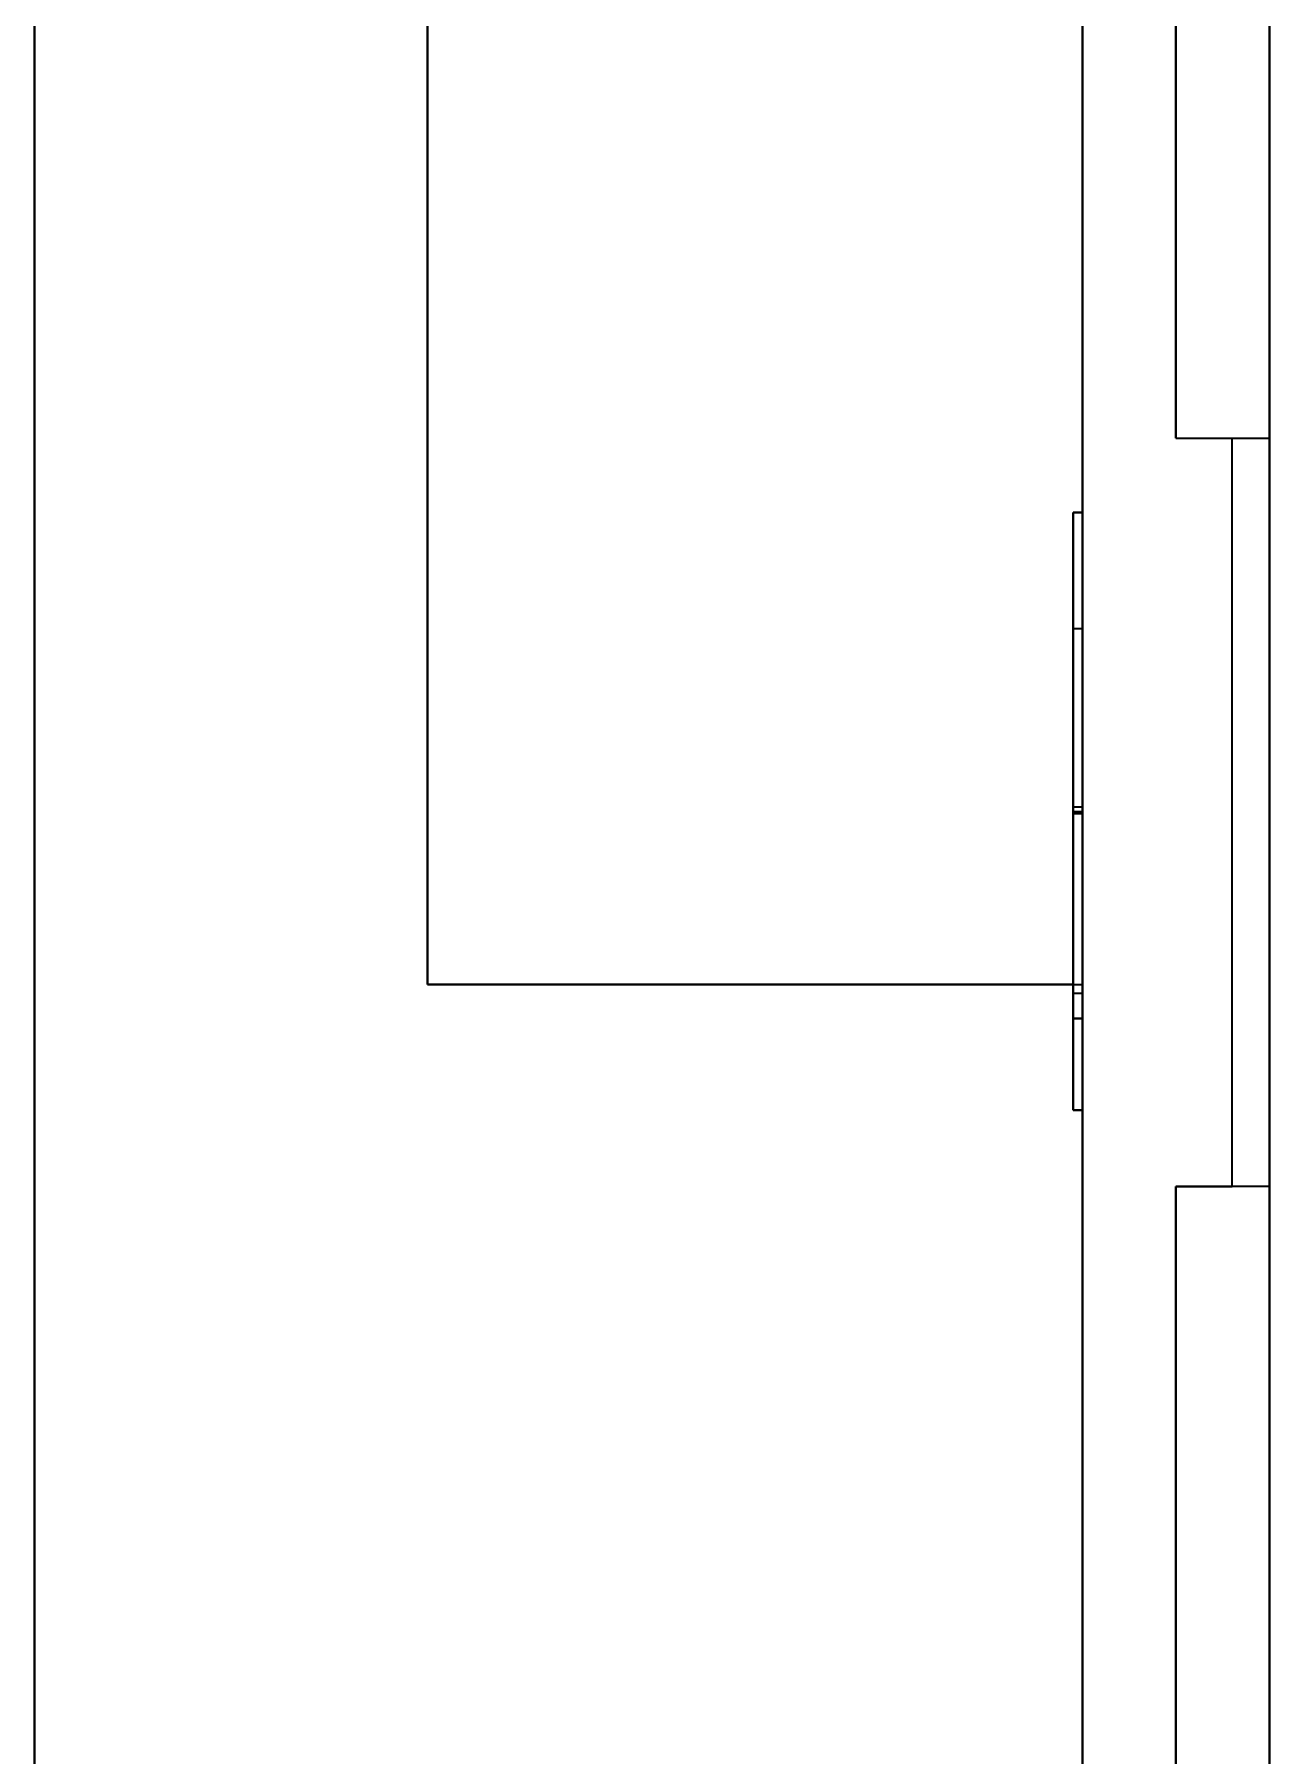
# Model space of a CAD drawing. Extents: x 146 to 1134, y 78 to 926.
# Drawn here: x 287.644 to 288.304, y 351.615 to 352.535 of the extents above; entities that cross this region are included whole.
import ezdxf

# ---------------------------------------------------------------- set-up
doc = ezdxf.new("R2010")
doc.units = 0

msp = doc.modelspace()

# ---------------------------------------------------------------- linework, layer by layer
at = {"color": 7, "lineweight": 35}
msp.add_line((288.30423, 350.73853), (288.30423, 377.70718), dxfattribs=at)
at = {"color": 7, "lineweight": 35, "ltscale": 0.125}
for p, q in [((287.64423, 350.50818), (287.64423, 355.50818)), ((287.64423, 355.50818), (287.64423, 350.50818)), ((287.64423, 350.50818), (287.64423, 355.50818))]:
    msp.add_line(p, q, dxfattribs=at)
at = {"color": 7, "lineweight": 35, "ltscale": 0.047389}
msp.add_line((287.64423, 352.31259), (287.64423, 354.20816), dxfattribs=at)
at = {"color": 7, "lineweight": 35, "ltscale": 0.056813}
msp.add_line((287.64423, 354.08069), (287.64423, 351.80817), dxfattribs=at)
at = {"color": 7, "lineweight": 35, "ltscale": 0.054388}
msp.add_line((287.64423, 351.80817), (287.64423, 353.98367), dxfattribs=at)
at = {"color": 7, "lineweight": 35, "ltscale": 0.08}
for p, q in [((288.20422, 350.51917), (288.20422, 353.71918)), ((288.20422, 353.71918), (288.20422, 350.51917))]:
    msp.add_line(p, q, dxfattribs=at)
at = {"color": 7, "lineweight": 35, "ltscale": 0.03}
for p, q in [((287.85422, 352.02716), (287.85422, 353.22717)), ((287.85422, 353.22717), (287.85422, 352.02716)), ((287.85422, 353.22717), (287.85422, 352.02716))]:
    msp.add_line(p, q, dxfattribs=at)
at = {"color": 7, "lineweight": 35, "ltscale": 0.011066}
msp.add_line((288.20422, 352.27942), (288.20422, 352.72205), dxfattribs=at)
at = {"color": 7, "lineweight": 35, "ltscale": 0.010001}
for p, q in [((288.25421, 352.71918), (288.25421, 352.31915)), ((288.25421, 352.71918), (288.25421, 352.31915)), ((288.25421, 352.31915), (288.25421, 352.71918)), ((288.30423, 352.71918), (288.30423, 352.31915)), ((288.25421, 351.91919), (288.25421, 351.51917)), ((288.25421, 351.91919), (288.25421, 351.51917)), ((288.25421, 351.51917), (288.25421, 351.91919)), ((288.30423, 351.91919), (288.30423, 351.51917))]:
    msp.add_line(p, q, dxfattribs=at)
at = {"color": 7, "lineweight": 35, "ltscale": 0.005}
for p, q in [((288.30423, 352.61917), (288.30423, 352.41919)), ((288.30423, 352.41919), (288.30423, 352.61917)), ((287.64423, 352.38818), (287.64423, 352.58817)), ((288.30423, 352.11917), (288.30423, 352.31915)), ((288.30423, 351.91919), (288.30423, 352.11917)), ((288.30423, 351.81915), (288.30423, 351.61917)), ((288.30423, 351.61917), (288.30423, 351.81915))]:
    msp.add_line(p, q, dxfattribs=at)
at = {"color": 7, "lineweight": 35, "ltscale": 0.000583649}
msp.add_line((287.64423, 352.52252), (287.64423, 352.54587), dxfattribs=at)
at = {"color": 7, "lineweight": 35, "ltscale": 0.000328064}
msp.add_line((287.64423, 352.54321), (287.64423, 352.53009), dxfattribs=at)
at = {"color": 7, "lineweight": 35, "ltscale": 0.000132751}
for p, q in [((287.64423, 352.53009), (287.64423, 352.52478)), ((287.64423, 351.78674), (287.64423, 351.78143))]:
    msp.add_line(p, q, dxfattribs=at)
at = {"color": 7, "lineweight": 35, "ltscale": 0.000222778}
for p, q in [((287.64423, 352.52478), (287.64423, 352.51587)), ((287.64423, 351.76056), (287.64423, 351.76947))]:
    msp.add_line(p, q, dxfattribs=at)
at = {"color": 7, "lineweight": 35, "ltscale": 0.000552368}
msp.add_line((287.64423, 352.50043), (287.64423, 352.52252), dxfattribs=at)
at = {"color": 7, "lineweight": 35, "ltscale": 5.87463e-05}
msp.add_line((287.64423, 352.51587), (287.64423, 352.51352), dxfattribs=at)
at = {"color": 7, "lineweight": 35, "ltscale": 0.000327301}
msp.add_line((287.64423, 352.51352), (287.64423, 352.50043), dxfattribs=at)
at = {"color": 7, "lineweight": 35, "ltscale": 0.000206757}
for p, q in [((287.64423, 352.50595), (287.64423, 352.49768)), ((287.64423, 352.42737), (287.64423, 352.4191)), ((287.64423, 352.29367), (287.64423, 352.2854)), ((287.64423, 352.2854), (287.64423, 352.29367))]:
    msp.add_line(p, q, dxfattribs=at)
at = {"color": 7, "lineweight": 35, "ltscale": 0.000176239}
for p, q in [((287.64423, 352.4989), (287.64423, 352.50595)), ((287.64423, 352.42032), (287.64423, 352.42737)), ((287.64423, 352.40079), (287.64423, 352.40784))]:
    msp.add_line(p, q, dxfattribs=at)
at = {"color": 7, "lineweight": 35, "ltscale": 0.000163269}
for p, q in [((287.64423, 352.49942), (287.64423, 352.50595)), ((287.64423, 352.18021), (287.64423, 352.17368)), ((287.64423, 351.78735), (287.64423, 351.78082))]:
    msp.add_line(p, q, dxfattribs=at)
at = {"color": 7, "lineweight": 35, "ltscale": 0.000191498}
msp.add_line((287.64423, 352.50534), (287.64423, 352.49768), dxfattribs=at)
at = {"color": 7, "lineweight": 35, "ltscale": 0.000105286}
for p, q in [((287.64423, 352.49521), (287.64423, 352.49942)), ((287.64423, 352.10635), (287.64423, 352.10214)), ((287.64423, 351.82153), (287.64423, 351.81732))]:
    msp.add_line(p, q, dxfattribs=at)
at = {"color": 7, "lineweight": 35, "ltscale": 0.00014801}
for p, q in [((287.64423, 352.49298), (287.64423, 352.4989)), ((287.64423, 352.4144), (287.64423, 352.42032))]:
    msp.add_line(p, q, dxfattribs=at)
at = {"color": 7, "lineweight": 35, "ltscale": 0.006078}
msp.add_line((287.64423, 352.49768), (287.64423, 352.25458), dxfattribs=at)
at = {"color": 7, "lineweight": 35, "ltscale": 0.00517}
msp.add_line((287.64423, 352.49768), (287.64423, 352.29089), dxfattribs=at)
at = {"color": 7, "lineweight": 35, "ltscale": 0.006059}
msp.add_line((287.64423, 352.25287), (287.64423, 352.49521), dxfattribs=at)
at = {"color": 7, "lineweight": 35, "ltscale": 0.005052}
msp.add_line((287.64423, 352.29089), (287.64423, 352.49298), dxfattribs=at)
at = {"color": 7, "lineweight": 35, "ltscale": 0.000521851}
for p, q in [((287.64423, 352.43497), (287.64423, 352.41409)), ((287.64423, 352.03433), (287.64423, 352.05521)), ((287.64423, 352.04211), (287.64423, 352.02124)), ((287.64423, 351.78082), (287.64423, 351.8017)), ((287.64423, 351.754), (287.64423, 351.77487))]:
    msp.add_line(p, q, dxfattribs=at)
at = {"color": 7, "lineweight": 35, "ltscale": 0.000491333}
for p, q in [((287.64423, 352.41531), (287.64423, 352.43497)), ((287.64423, 352.02246), (287.64423, 352.04211))]:
    msp.add_line(p, q, dxfattribs=at)
at = {"color": 7, "lineweight": 35, "ltscale": 0.006077}
msp.add_line((287.64423, 352.4191), (287.64423, 352.17603), dxfattribs=at)
at = {"color": 7, "lineweight": 35, "ltscale": 0.001046}
for p, q in [((287.64423, 352.37347), (287.64423, 352.41531)), ((287.64423, 351.98062), (287.64423, 352.02246))]:
    msp.add_line(p, q, dxfattribs=at)
at = {"color": 7, "lineweight": 35, "ltscale": 0.002501}
for p, q in [((288.30423, 352.31915), (288.30423, 352.41919)), ((288.30423, 351.81915), (288.30423, 351.91919))]:
    msp.add_line(p, q, dxfattribs=at)
at = {"color": 7, "lineweight": 35, "ltscale": 0.005051}
msp.add_line((287.64423, 352.21234), (287.64423, 352.4144), dxfattribs=at)
at = {"color": 7, "lineweight": 35, "ltscale": 0.0011}
for p, q in [((287.64423, 352.41409), (287.64423, 352.37009)), ((287.64423, 352.02124), (287.64423, 351.97723))]:
    msp.add_line(p, q, dxfattribs=at)
at = {"color": 7, "lineweight": 35, "ltscale": 2.74658e-05}
msp.add_line((287.64423, 352.40784), (287.64423, 352.40674), dxfattribs=at)
at = {"color": 7, "lineweight": 35, "ltscale": 0.000192261}
for p, q in [((287.64423, 352.40674), (287.64423, 352.39905)), ((287.64423, 352.32816), (287.64423, 352.32047))]:
    msp.add_line(p, q, dxfattribs=at)
at = {"color": 7, "lineweight": 35, "ltscale": 0.000145721}
for p, q in [((287.64423, 352.39496), (287.64423, 352.40079)), ((287.64423, 352.31638), (287.64423, 352.3222))]:
    msp.add_line(p, q, dxfattribs=at)
at = {"color": 7, "lineweight": 35, "ltscale": 0.002704}
msp.add_line((287.64423, 352.39905), (287.64423, 352.29089), dxfattribs=at)
at = {"color": 7, "lineweight": 35, "ltscale": 0.002602}
msp.add_line((287.64423, 352.29089), (287.64423, 352.39496), dxfattribs=at)
at = {"color": 7, "lineweight": 35, "ltscale": 0.000476074}
msp.add_line((287.64423, 352.38995), (287.64423, 352.37091), dxfattribs=at)
at = {"color": 7, "lineweight": 35, "ltscale": 0.000534821}
for p, q in [((287.64423, 352.36856), (287.64423, 352.38995)), ((287.64423, 352.25201), (287.64423, 352.27341))]:
    msp.add_line(p, q, dxfattribs=at)
at = {"color": 7, "lineweight": 35, "ltscale": 0.000343323}
msp.add_line((287.64423, 352.375), (287.64423, 352.38873), dxfattribs=at)
at = {"color": 7, "lineweight": 35, "ltscale": 0.000297546}
for p, q in [((287.64423, 352.38873), (287.64423, 352.37683)), ((287.64423, 352.37683), (287.64423, 352.38873))]:
    msp.add_line(p, q, dxfattribs=at)
at = {"color": 7, "lineweight": 35, "ltscale": 0.0048}
msp.add_line((287.64423, 352.1962), (287.64423, 352.38818), dxfattribs=at)
at = {"color": 7, "lineweight": 35, "ltscale": 0.000370789}
for p, q in [((287.64423, 352.37683), (287.64423, 352.362)), ((287.64423, 352.362), (287.64423, 352.37683)), ((287.64423, 352.21173), (287.64423, 352.22656)), ((287.64423, 351.98398), (287.64423, 351.96915)), ((287.64423, 351.96915), (287.64423, 351.98398)), ((287.64423, 351.81888), (287.64423, 351.83371))]:
    msp.add_line(p, q, dxfattribs=at)
at = {"color": 7, "lineweight": 35, "ltscale": 0.000312042}
for p, q in [((287.64423, 352.36252), (287.64423, 352.375)), ((287.64423, 352.19925), (287.64423, 352.21173)), ((287.64423, 351.96967), (287.64423, 351.98215)), ((287.64423, 351.8064), (287.64423, 351.81888))]:
    msp.add_line(p, q, dxfattribs=at)
at = {"color": 7, "lineweight": 35, "ltscale": 0.000117493}
for p, q in [((287.64423, 352.36877), (287.64423, 352.37347)), ((287.64423, 351.81488), (287.64423, 351.81958)), ((287.64423, 351.80988), (287.64423, 351.80518))]:
    msp.add_line(p, q, dxfattribs=at)
at = {"color": 7, "lineweight": 35, "ltscale": 0.000608826}
for p, q in [((287.64423, 352.37091), (287.64423, 352.34656)), ((287.64423, 351.99106), (287.64423, 351.96671)), ((287.64423, 351.97806), (287.64423, 351.9537))]:
    msp.add_line(p, q, dxfattribs=at)
at = {"color": 7, "lineweight": 35, "ltscale": 0.001578}
for p, q in [((287.64423, 352.37009), (287.64423, 352.30698)), ((287.64423, 351.97723), (287.64423, 351.91412))]:
    msp.add_line(p, q, dxfattribs=at)
at = {"color": 7, "lineweight": 35, "ltscale": 0.001596}
msp.add_line((287.64423, 352.30493), (287.64423, 352.36877), dxfattribs=at)
at = {"color": 7, "lineweight": 35, "ltscale": 0.001606}
msp.add_line((287.64423, 352.30432), (287.64423, 352.36856), dxfattribs=at)
at = {"color": 7, "lineweight": 35, "ltscale": 0.000592804}
msp.add_line((287.64423, 352.33881), (287.64423, 352.36252), dxfattribs=at)
at = {"color": 7, "lineweight": 35, "ltscale": 0.000624084}
for p, q in [((287.64423, 352.362), (287.64423, 352.33704)), ((287.64423, 352.33704), (287.64423, 352.362)), ((287.64423, 351.96915), (287.64423, 351.94418)), ((287.64423, 351.94418), (287.64423, 351.96915))]:
    msp.add_line(p, q, dxfattribs=at)
at = {"color": 7, "lineweight": 35, "ltscale": 0.001084}
for p, q in [((287.64423, 352.34656), (287.64423, 352.30319)), ((287.64423, 351.9537), (287.64423, 351.91034))]:
    msp.add_line(p, q, dxfattribs=at)
at = {"color": 7, "lineweight": 35, "ltscale": 0.00089035}
msp.add_line((287.64423, 352.30319), (287.64423, 352.33881), dxfattribs=at)
at = {"color": 7, "lineweight": 35, "ltscale": 0.004311}
msp.add_line((287.64423, 352.16571), (287.64423, 352.33817), dxfattribs=at)
at = {"color": 7, "lineweight": 35, "ltscale": 0.00475}
msp.add_line((287.64423, 352.14816), (287.64423, 352.33817), dxfattribs=at)
at = {"color": 7, "lineweight": 35, "ltscale": 0.000534058}
for p, q in [((287.64423, 352.33704), (287.64423, 352.31567)), ((287.64423, 352.31567), (287.64423, 352.33704)), ((287.64423, 351.97571), (287.64423, 351.99707)), ((287.64423, 351.94418), (287.64423, 351.92282)), ((287.64423, 351.92282), (287.64423, 351.94418)), ((287.64423, 351.85919), (287.64423, 351.88055))]:
    msp.add_line(p, q, dxfattribs=at)
at = {"color": 7, "lineweight": 35, "ltscale": 2.82288e-05}
msp.add_line((287.64423, 352.32928), (287.64423, 352.32816), dxfattribs=at)
at = {"color": 7, "lineweight": 35, "ltscale": 0.000177002}
msp.add_line((287.64423, 352.3222), (287.64423, 352.32928), dxfattribs=at)
at = {"color": 7, "lineweight": 35, "ltscale": 0.002703}
msp.add_line((287.64423, 352.32047), (287.64423, 352.21234), dxfattribs=at)
at = {"color": 7, "lineweight": 35, "ltscale": 0.002601}
msp.add_line((287.64423, 352.21234), (287.64423, 352.31638), dxfattribs=at)
at = {"color": 7, "lineweight": 35, "ltscale": 0.000550079}
for p, q in [((287.64423, 352.31567), (287.64423, 352.29367)), ((287.64423, 352.29367), (287.64423, 352.31567)), ((287.64423, 351.92282), (287.64423, 351.90082)), ((287.64423, 351.90082), (287.64423, 351.92282))]:
    msp.add_line(p, q, dxfattribs=at)
at = {"color": 7, "lineweight": 35, "ltscale": 0.000366211}
for p, q in [((288.25421, 352.31915), (288.26886, 352.31915)), ((288.26886, 351.91919), (288.25421, 351.91919))]:
    msp.add_line(p, q, dxfattribs=at)
at = {"color": 7, "lineweight": 35, "ltscale": 0.00125}
for p, q in [((288.25421, 352.31915), (288.30423, 352.31915)), ((288.30423, 351.91919), (288.25421, 351.91919))]:
    msp.add_line(p, q, dxfattribs=at)
at = {"color": 7, "lineweight": 35, "ltscale": 0.000884247}
for p, q in [((288.26886, 352.31915), (288.30423, 352.31915)), ((288.30423, 351.91919), (288.26886, 351.91919))]:
    msp.add_line(p, q, dxfattribs=at)
at = {"color": 7, "lineweight": 35, "ltscale": 0.009999}
for p, q in [((288.28421, 351.91919), (288.28421, 352.31915)), ((288.28421, 351.91919), (288.28421, 352.31915)), ((288.30423, 352.31915), (288.30423, 351.91919)), ((288.30423, 352.31915), (288.30423, 351.91919))]:
    msp.add_line(p, q, dxfattribs=at)
at = {"color": 7, "lineweight": 35, "ltscale": 0.001474}
for p, q in [((288.30423, 352.26019), (288.30423, 352.31915)), ((288.30423, 351.91919), (288.30423, 351.97815))]:
    msp.add_line(p, q, dxfattribs=at)
at = {"color": 7, "lineweight": 35, "ltscale": 0.00291}
msp.add_line((287.64423, 352.31259), (287.64423, 352.1962), dxfattribs=at)
at = {"color": 7, "lineweight": 35, "ltscale": 0.000565338}
for p, q in [((287.64423, 352.30698), (287.64423, 352.28436)), ((287.64423, 351.91412), (287.64423, 351.89151))]:
    msp.add_line(p, q, dxfattribs=at)
at = {"color": 7, "lineweight": 35, "ltscale": 0.001089}
msp.add_line((287.64423, 352.26135), (287.64423, 352.30493), dxfattribs=at)
at = {"color": 7, "lineweight": 35, "ltscale": 0.000578308}
msp.add_line((287.64423, 352.28119), (287.64423, 352.30432), dxfattribs=at)
at = {"color": 7, "lineweight": 35, "ltscale": 0.000862122}
for p, q in [((287.64423, 352.30319), (287.64423, 352.26871)), ((287.64423, 351.91034), (287.64423, 351.87585))]:
    msp.add_line(p, q, dxfattribs=at)
at = {"color": 7, "lineweight": 35, "ltscale": 0.00020752}
for p, q in [((287.64423, 352.29489), (287.64423, 352.30319)), ((287.64423, 351.90204), (287.64423, 351.91034)), ((287.64423, 351.90082), (287.64423, 351.89252)), ((287.64423, 351.89252), (287.64423, 351.90082))]:
    msp.add_line(p, q, dxfattribs=at)
at = {"color": 7, "lineweight": 35, "ltscale": 0.000537109}
for p, q in [((287.64423, 352.27341), (287.64423, 352.29489)), ((287.64423, 351.88055), (287.64423, 351.90204))]:
    msp.add_line(p, q, dxfattribs=at)
at = {"color": 7, "lineweight": 35, "ltscale": 0.000907898}
for p, q in [((287.64423, 352.2854), (287.64423, 352.24908)), ((287.64423, 352.24908), (287.64423, 352.2854)), ((287.64423, 351.89252), (287.64423, 351.8562)), ((287.64423, 351.8562), (287.64423, 351.89252))]:
    msp.add_line(p, q, dxfattribs=at)
at = {"color": 7, "lineweight": 35, "ltscale": 0.001622}
msp.add_line((287.64423, 352.28436), (287.64423, 352.21948), dxfattribs=at)
at = {"color": 7, "lineweight": 35, "ltscale": 0.001545}
for p, q in [((287.64423, 352.21939), (287.64423, 352.28119)), ((287.64423, 351.82654), (287.64423, 351.88834))]:
    msp.add_line(p, q, dxfattribs=at)
at = {"color": 7, "lineweight": 35, "ltscale": 2.59399e-05}
msp.add_line((288.19922, 352.27838), (288.19922, 352.27942), dxfattribs=at)
at = {"color": 7, "lineweight": 35, "ltscale": 0.003984}
msp.add_line((288.19922, 352.12006), (288.19922, 352.27942), dxfattribs=at)
at = {"color": 7, "lineweight": 35, "ltscale": 0.000125122}
for p, q in [((288.19922, 352.27942), (288.20422, 352.27942)), ((288.20422, 352.27942), (288.19922, 352.27942)), ((288.20422, 352.2171), (288.19922, 352.2171)), ((288.20422, 352.12189), (288.19922, 352.12189)), ((288.20422, 352.11932), (288.19922, 352.11932)), ((288.19922, 352.11932), (288.20422, 352.11932)), ((288.20422, 352.11823), (288.19922, 352.11823)), ((288.20422, 352.02228), (288.19922, 352.02228)), ((288.20422, 352.00891), (288.19922, 352.00891)), ((288.19922, 352.00891), (288.20422, 352.00891)), ((288.20422, 351.95996), (288.19922, 351.95996)), ((288.19922, 351.95996), (288.20422, 351.95996))]:
    msp.add_line(p, q, dxfattribs=at)
at = {"color": 7, "lineweight": 35, "ltscale": 0.004002}
for p, q in [((288.19922, 352.27942), (288.19922, 352.11932)), ((288.20422, 352.11932), (288.20422, 352.27942)), ((288.19922, 351.95996), (288.19922, 352.12006))]:
    msp.add_line(p, q, dxfattribs=at)
at = {"color": 7, "lineweight": 35, "ltscale": 0.000100708}
msp.add_line((288.19922, 352.27435), (288.19922, 352.27838), dxfattribs=at)
at = {"color": 7, "lineweight": 35, "ltscale": 0.001054}
for p, q in [((287.64423, 352.26871), (287.64423, 352.22656)), ((287.64423, 351.87585), (287.64423, 351.83371))]:
    msp.add_line(p, q, dxfattribs=at)
at = {"color": 7, "lineweight": 35, "ltscale": 0.003268}
msp.add_line((288.19922, 352.14362), (288.19922, 352.27435), dxfattribs=at)
at = {"color": 7, "lineweight": 35, "ltscale": 0.001535}
msp.add_line((287.64423, 352.19995), (287.64423, 352.26135), dxfattribs=at)
at = {"color": 7, "lineweight": 35, "ltscale": 0.003526}
for p, q in [((288.30423, 352.11917), (288.30423, 352.26019)), ((288.30423, 351.97815), (288.30423, 352.11917))]:
    msp.add_line(p, q, dxfattribs=at)
at = {"color": 7, "lineweight": 35, "ltscale": 0.000237274}
msp.add_line((287.64423, 352.25458), (287.64423, 352.24509), dxfattribs=at)
at = {"color": 7, "lineweight": 35, "ltscale": 0.00019455}
for p, q in [((287.64423, 352.24509), (287.64423, 352.25287)), ((287.64423, 352.19986), (287.64423, 352.19208)), ((287.64423, 352.11414), (287.64423, 352.10635)), ((287.64423, 351.80701), (287.64423, 351.79922)), ((287.64423, 351.78143), (287.64423, 351.77365))]:
    msp.add_line(p, q, dxfattribs=at)
at = {"color": 7, "lineweight": 35, "ltscale": 0.000636292}
msp.add_line((287.64423, 352.22656), (287.64423, 352.25201), dxfattribs=at)
at = {"color": 7, "lineweight": 35, "ltscale": 0.000547791}
for p, q in [((287.64423, 352.24908), (287.64423, 352.22717)), ((287.64423, 352.22717), (287.64423, 352.24908))]:
    msp.add_line(p, q, dxfattribs=at)
at = {"color": 7, "lineweight": 35, "ltscale": 0.000431824}
for p, q in [((287.64423, 352.22717), (287.64423, 352.2099)), ((287.64423, 352.2099), (287.64423, 352.22717))]:
    msp.add_line(p, q, dxfattribs=at)
at = {"color": 7, "lineweight": 35, "ltscale": 0.000179291}
for p, q in [((287.64423, 352.22656), (287.64423, 352.21939)), ((287.64423, 352.2099), (287.64423, 352.20273)), ((287.64423, 352.20273), (287.64423, 352.2099)), ((287.64423, 351.83371), (287.64423, 351.82654))]:
    msp.add_line(p, q, dxfattribs=at)
at = {"color": 7, "lineweight": 35, "ltscale": 0.001117}
msp.add_line((287.64423, 352.21948), (287.64423, 352.1748), dxfattribs=at)
at = {"color": 7, "lineweight": 35, "ltscale": 0.000253296}
for p, q in [((287.64423, 352.21939), (287.64423, 352.20926)), ((287.64423, 351.82654), (287.64423, 351.81641))]:
    msp.add_line(p, q, dxfattribs=at)
at = {"color": 7, "lineweight": 35, "ltscale": 0.001115}
for p, q in [((287.64423, 352.1748), (287.64423, 352.21939)), ((287.64423, 351.78192), (287.64423, 351.82654))]:
    msp.add_line(p, q, dxfattribs=at)
at = {"color": 7, "lineweight": 35, "ltscale": 0.000557709}
for p, q in [((287.64423, 352.19003), (287.64423, 352.21234)), ((287.64423, 351.79718), (287.64423, 351.81949))]:
    msp.add_line(p, q, dxfattribs=at)
at = {"color": 7, "lineweight": 35, "ltscale": 0.00238}
msp.add_line((288.19922, 352.12189), (288.19922, 352.2171), dxfattribs=at)
at = {"color": 7, "lineweight": 35, "ltscale": 0.002472}
msp.add_line((288.19922, 352.2171), (288.19922, 352.11823), dxfattribs=at)
at = {"color": 7, "lineweight": 35, "ltscale": 0.000234985}
for p, q in [((287.64423, 352.20926), (287.64423, 352.19986)), ((287.64423, 351.81641), (287.64423, 351.80701))]:
    msp.add_line(p, q, dxfattribs=at)
at = {"color": 7, "lineweight": 35, "ltscale": 0.000118256}
for p, q in [((287.64423, 352.20273), (287.64423, 352.198)), ((287.64423, 351.97589), (287.64423, 351.98062))]:
    msp.add_line(p, q, dxfattribs=at)
at = {"color": 7, "lineweight": 35, "ltscale": 8.31604e-05}
for p, q in [((287.64423, 352.1994), (287.64423, 352.20273)), ((287.64423, 351.80655), (287.64423, 351.80988))]:
    msp.add_line(p, q, dxfattribs=at)
at = {"color": 7, "lineweight": 35, "ltscale": 0.000135803}
for p, q in [((287.64423, 352.19452), (287.64423, 352.19995)), ((287.64423, 351.98715), (287.64423, 351.99258))]:
    msp.add_line(p, q, dxfattribs=at)
at = {"color": 7, "lineweight": 35, "ltscale": 3.50952e-05}
msp.add_line((287.64423, 352.198), (287.64423, 352.1994), dxfattribs=at)
at = {"color": 7, "lineweight": 35, "ltscale": 3.12805e-05}
msp.add_line((287.64423, 352.198), (287.64423, 352.19925), dxfattribs=at)
at = {"color": 7, "lineweight": 35, "ltscale": 0.000521088}
msp.add_line((287.64423, 352.17368), (287.64423, 352.19452), dxfattribs=at)
at = {"color": 7, "lineweight": 35, "ltscale": 0.000296783}
for p, q in [((287.64423, 352.19208), (287.64423, 352.18021)), ((287.64423, 351.99585), (287.64423, 351.98398)), ((287.64423, 351.98398), (287.64423, 351.99585)), ((287.64423, 351.79922), (287.64423, 351.78735))]:
    msp.add_line(p, q, dxfattribs=at)
at = {"color": 7, "lineweight": 35, "ltscale": 0.000386047}
for p, q in [((287.64423, 352.17459), (287.64423, 352.19003)), ((287.64423, 351.78174), (287.64423, 351.79718))]:
    msp.add_line(p, q, dxfattribs=at)
at = {"color": 7, "lineweight": 35, "ltscale": 0.000238037}
msp.add_line((287.64423, 352.17603), (287.64423, 352.1665), dxfattribs=at)
at = {"color": 7, "lineweight": 35, "ltscale": 0.000312805}
msp.add_line((287.64423, 352.16229), (287.64423, 352.1748), dxfattribs=at)
at = {"color": 7, "lineweight": 35, "ltscale": 0.000504303}
msp.add_line((287.64423, 352.1748), (287.64423, 352.15463), dxfattribs=at)
at = {"color": 7, "lineweight": 35, "ltscale": 0.000202179}
for p, q in [((287.64423, 352.1665), (287.64423, 352.17459)), ((287.64423, 351.77365), (287.64423, 351.78174))]:
    msp.add_line(p, q, dxfattribs=at)
at = {"color": 7, "lineweight": 35, "ltscale": 0.008939}
msp.add_line((287.64423, 352.16571), (287.64423, 351.80817), dxfattribs=at)
at = {"color": 7, "lineweight": 35, "ltscale": 0.000222015}
msp.add_line((287.64423, 352.15341), (287.64423, 352.16229), dxfattribs=at)
at = {"color": 7, "lineweight": 35, "ltscale": 3.05176e-05}
for p, q in [((287.64423, 352.15463), (287.64423, 352.15341)), ((287.64423, 352.0683), (287.64423, 352.06952)), ((287.64423, 351.80518), (287.64423, 351.8064)), ((287.64423, 351.76178), (287.64423, 351.76056))]:
    msp.add_line(p, q, dxfattribs=at)
at = {"color": 7, "lineweight": 35, "ltscale": 0.002625}
msp.add_line((287.64423, 352.14816), (287.64423, 352.04318), dxfattribs=at)
at = {"color": 7, "lineweight": 35, "ltscale": 0.0006073}
msp.add_line((288.19922, 352.11932), (288.19922, 352.14362), dxfattribs=at)
at = {"color": 7, "lineweight": 35, "ltscale": 0.00249}
msp.add_line((288.19922, 352.02228), (288.19922, 352.12189), dxfattribs=at)
at = {"color": 7, "lineweight": 35, "ltscale": 0.00018692}
for p, q in [((287.64423, 352.10666), (287.64423, 352.11414)), ((287.64423, 352.06952), (287.64423, 352.077))]:
    msp.add_line(p, q, dxfattribs=at)
at = {"color": 7, "lineweight": 35, "ltscale": 0.000827026}
msp.add_line((288.19922, 352.08624), (288.19922, 352.11932), dxfattribs=at)
at = {"color": 7, "lineweight": 35, "ltscale": 0.00276}
for p, q in [((288.19922, 352.11932), (288.19922, 352.00891)), ((288.20422, 352.00891), (288.20422, 352.11932))]:
    msp.add_line(p, q, dxfattribs=at)
at = {"color": 7, "lineweight": 35, "ltscale": 0.002399}
msp.add_line((288.19922, 352.11823), (288.19922, 352.02228), dxfattribs=at)
at = {"color": 7, "lineweight": 35, "ltscale": 0.000741577}
msp.add_line((287.64423, 352.077), (287.64423, 352.10666), dxfattribs=at)
at = {"color": 7, "lineweight": 35, "ltscale": 0.000252533}
msp.add_line((287.64423, 352.10214), (287.64423, 352.09204), dxfattribs=at)
at = {"color": 7, "lineweight": 35, "ltscale": 0.00725}
msp.add_line((287.64423, 351.80817), (287.64423, 352.09818), dxfattribs=at)
at = {"color": 7, "lineweight": 35, "ltscale": 0.001375}
msp.add_line((287.64423, 352.04318), (287.64423, 352.09818), dxfattribs=at)
at = {"color": 7, "lineweight": 35, "ltscale": 0.003665}
msp.add_line((287.64423, 352.09204), (287.64423, 351.94543), dxfattribs=at)
at = {"color": 7, "lineweight": 35, "ltscale": 0.001421}
msp.add_line((288.19922, 352.02942), (288.19922, 352.08624), dxfattribs=at)
at = {"color": 7, "lineweight": 35, "ltscale": 0.002837}
msp.add_line((287.64423, 351.95422), (287.64423, 352.06769), dxfattribs=at)
at = {"color": 7, "lineweight": 35, "ltscale": 0.000508881}
for p, q in [((287.64423, 352.05521), (287.64423, 352.03485)), ((287.64423, 351.77435), (287.64423, 351.754))]:
    msp.add_line(p, q, dxfattribs=at)
at = {"color": 7, "lineweight": 35, "ltscale": 0.001016}
msp.add_line((287.64423, 352.03485), (287.64423, 351.9942), dxfattribs=at)
at = {"color": 7, "lineweight": 35, "ltscale": 0.001044}
msp.add_line((287.64423, 351.99258), (287.64423, 352.03433), dxfattribs=at)
at = {"color": 7, "lineweight": 35, "ltscale": 0.000512695}
msp.add_line((288.19922, 352.00891), (288.19922, 352.02942), dxfattribs=at)
at = {"color": 7, "lineweight": 35, "ltscale": 0.008626}
msp.add_line((288.19925, 352.02716), (287.85422, 352.02716), dxfattribs=at)
at = {"color": 7, "lineweight": 35, "ltscale": 0.008751}
msp.add_line((287.85422, 352.02716), (288.20425, 352.02716), dxfattribs=at)
at = {"color": 7, "lineweight": 35, "ltscale": 0.000473785}
msp.add_line((287.64423, 351.99042), (287.64423, 352.00937), dxfattribs=at)
at = {"color": 7, "lineweight": 35, "ltscale": 0.000457764}
msp.add_line((287.64423, 352.00937), (287.64423, 351.99106), dxfattribs=at)
at = {"color": 7, "lineweight": 35, "ltscale": 0.000337982}
msp.add_line((287.64423, 351.99585), (287.64423, 352.00937), dxfattribs=at)
at = {"color": 7, "lineweight": 35, "ltscale": 0.000373077}
msp.add_line((288.19922, 351.99399), (288.19922, 352.00891), dxfattribs=at)
at = {"color": 7, "lineweight": 35, "ltscale": 0.001224}
for p, q in [((288.19922, 352.00891), (288.19922, 351.95996)), ((288.20422, 351.95996), (288.20422, 352.00891))]:
    msp.add_line(p, q, dxfattribs=at)
at = {"color": 7, "lineweight": 35, "ltscale": 0.000475311}
msp.add_line((287.64423, 351.99707), (287.64423, 351.97806), dxfattribs=at)
at = {"color": 7, "lineweight": 35, "ltscale": 0.00034256}
msp.add_line((287.64423, 351.98215), (287.64423, 351.99585), dxfattribs=at)
at = {"color": 7, "lineweight": 35, "ltscale": 0.000104523}
msp.add_line((287.64423, 351.9942), (287.64423, 351.99002), dxfattribs=at)
at = {"color": 7, "lineweight": 35, "ltscale": 0.000275421}
msp.add_line((288.19922, 351.98297), (288.19922, 351.99399), dxfattribs=at)
at = {"color": 7, "lineweight": 35, "ltscale": 0.000605774}
for p, q in [((287.64423, 351.96619), (287.64423, 351.99042)), ((287.64423, 351.84363), (287.64423, 351.8194))]:
    msp.add_line(p, q, dxfattribs=at)
at = {"color": 7, "lineweight": 35, "ltscale": 0.001553}
msp.add_line((287.64423, 351.99002), (287.64423, 351.92792), dxfattribs=at)
at = {"color": 7, "lineweight": 35, "ltscale": 0.001534}
for p, q in [((287.64423, 351.92578), (287.64423, 351.98715)), ((287.64423, 351.8071), (287.64423, 351.86847))]:
    msp.add_line(p, q, dxfattribs=at)
at = {"color": 7, "lineweight": 35, "ltscale": 0.000531006}
msp.add_line((288.19922, 351.96173), (288.19922, 351.98297), dxfattribs=at)
at = {"color": 7, "lineweight": 35, "ltscale": 0.001595}
msp.add_line((287.64423, 351.91208), (287.64423, 351.97589), dxfattribs=at)
at = {"color": 7, "lineweight": 35, "ltscale": 0.001607}
msp.add_line((287.64423, 351.91144), (287.64423, 351.97571), dxfattribs=at)
at = {"color": 7, "lineweight": 35, "ltscale": 0.000593567}
msp.add_line((287.64423, 351.94592), (287.64423, 351.96967), dxfattribs=at)
at = {"color": 7, "lineweight": 35, "ltscale": 0.001138}
msp.add_line((287.64423, 351.96671), (287.64423, 351.92117), dxfattribs=at)
at = {"color": 7, "lineweight": 35, "ltscale": 0.001082}
for p, q in [((287.64423, 351.92291), (287.64423, 351.96619)), ((287.64423, 351.84302), (287.64423, 351.88629))]:
    msp.add_line(p, q, dxfattribs=at)
at = {"color": 7, "lineweight": 35, "ltscale": 4.42505e-05}
msp.add_line((288.19922, 351.95996), (288.19922, 351.96173), dxfattribs=at)
at = {"color": 7, "lineweight": 35, "ltscale": 0.008727}
msp.add_line((288.20422, 351.61087), (288.20422, 351.95996), dxfattribs=at)
at = {"color": 7, "lineweight": 35, "ltscale": 0.000266266}
msp.add_line((287.64423, 351.94357), (287.64423, 351.95422), dxfattribs=at)
at = {"color": 7, "lineweight": 35, "ltscale": 0.000889587}
msp.add_line((287.64423, 351.91034), (287.64423, 351.94592), dxfattribs=at)
at = {"color": 7, "lineweight": 35, "ltscale": 4.65393e-05}
msp.add_line((287.64423, 351.94543), (287.64423, 351.94357), dxfattribs=at)
at = {"color": 7, "lineweight": 35, "ltscale": 0.003637}
msp.add_line((287.64423, 351.94357), (287.64423, 351.7981), dxfattribs=at)
at = {"color": 7, "lineweight": 35, "ltscale": 0.00030899}
msp.add_line((287.64423, 351.93121), (287.64423, 351.94357), dxfattribs=at)
at = {"color": 7, "lineweight": 35, "ltscale": 0.002793}
msp.add_line((287.64423, 351.81949), (287.64423, 351.93121), dxfattribs=at)
at = {"color": 7, "lineweight": 35, "ltscale": 0.001092}
msp.add_line((287.64423, 351.92792), (287.64423, 351.88425), dxfattribs=at)
at = {"color": 7, "lineweight": 35, "ltscale": 0.001118}
for p, q in [((287.64423, 351.88107), (287.64423, 351.92578)), ((287.64423, 351.82666), (287.64423, 351.78192))]:
    msp.add_line(p, q, dxfattribs=at)
at = {"color": 7, "lineweight": 35, "ltscale": 0.000915527}
msp.add_line((287.64423, 351.88629), (287.64423, 351.92291), dxfattribs=at)
at = {"color": 7, "lineweight": 35, "ltscale": 0.00087204}
msp.add_line((287.64423, 351.92117), (287.64423, 351.88629), dxfattribs=at)
at = {"color": 7, "lineweight": 35, "ltscale": 0.000749969}
msp.add_line((288.25421, 351.91919), (288.28421, 351.91919), dxfattribs=at)
at = {"color": 7, "lineweight": 35, "ltscale": 0.000500488}
msp.add_line((288.30423, 351.91919), (288.28421, 351.91919), dxfattribs=at)
at = {"color": 7, "lineweight": 35, "ltscale": 0.00109}
msp.add_line((287.64423, 351.86847), (287.64423, 351.91208), dxfattribs=at)
at = {"color": 7, "lineweight": 35, "ltscale": 0.000577545}
msp.add_line((287.64423, 351.88834), (287.64423, 351.91144), dxfattribs=at)
at = {"color": 7, "lineweight": 35, "ltscale": 0.001621}
msp.add_line((287.64423, 351.89151), (287.64423, 351.82666), dxfattribs=at)
at = {"color": 7, "lineweight": 35, "ltscale": 0.001067}
msp.add_line((287.64423, 351.88629), (287.64423, 351.84363), dxfattribs=at)
at = {"color": 7, "lineweight": 35, "ltscale": 0.001568}
msp.add_line((287.64423, 351.88425), (287.64423, 351.82153), dxfattribs=at)
at = {"color": 7, "lineweight": 35, "ltscale": 0.001537}
msp.add_line((287.64423, 351.81958), (287.64423, 351.88107), dxfattribs=at)
at = {"color": 7, "lineweight": 35, "ltscale": 0.000637054}
msp.add_line((287.64423, 351.83371), (287.64423, 351.85919), dxfattribs=at)
at = {"color": 7, "lineweight": 35, "ltscale": 0.000547028}
for p, q in [((287.64423, 351.8562), (287.64423, 351.83432)), ((287.64423, 351.83432), (287.64423, 351.8562))]:
    msp.add_line(p, q, dxfattribs=at)
at = {"color": 7, "lineweight": 35, "ltscale": 0.000590515}
msp.add_line((287.64423, 351.8194), (287.64423, 351.84302), dxfattribs=at)
at = {"color": 7, "lineweight": 35, "ltscale": 0.000432587}
for p, q in [((287.64423, 351.83432), (287.64423, 351.81702)), ((287.64423, 351.81702), (287.64423, 351.83432))]:
    msp.add_line(p, q, dxfattribs=at)
at = {"color": 7, "lineweight": 35, "ltscale": 0.000489044}
for p, q in [((287.64423, 351.8194), (287.64423, 351.79984)), ((287.64423, 351.79984), (287.64423, 351.8194))]:
    msp.add_line(p, q, dxfattribs=at)
at = {"color": 7, "lineweight": 35, "ltscale": 0.001074}
msp.add_line((287.64423, 351.81732), (287.64423, 351.77435), dxfattribs=at)
at = {"color": 7, "lineweight": 35, "ltscale": 0.000178528}
for p, q in [((287.64423, 351.81702), (287.64423, 351.80988)), ((287.64423, 351.80988), (287.64423, 351.81702))]:
    msp.add_line(p, q, dxfattribs=at)
at = {"color": 7, "lineweight": 35, "ltscale": 0.001}
msp.add_line((287.64423, 351.77487), (287.64423, 351.81488), dxfattribs=at)
at = {"color": 7, "lineweight": 35, "ltscale": 0.00013504}
msp.add_line((287.64423, 351.8017), (287.64423, 351.8071), dxfattribs=at)
at = {"color": 7, "lineweight": 35, "ltscale": 3.43323e-05}
msp.add_line((287.64423, 351.80518), (287.64423, 351.80655), dxfattribs=at)
at = {"color": 7, "lineweight": 35, "ltscale": 0.000133514}
msp.add_line((287.64423, 351.79984), (287.64423, 351.80518), dxfattribs=at)
at = {"color": 7, "lineweight": 35, "ltscale": 0.000283813}
msp.add_line((287.64423, 351.7981), (287.64423, 351.78674), dxfattribs=at)
at = {"color": 7, "lineweight": 35, "ltscale": 0.000311279}
msp.add_line((287.64423, 351.76947), (287.64423, 351.78192), dxfattribs=at)
at = {"color": 7, "lineweight": 35, "ltscale": 0.00050354}
msp.add_line((287.64423, 351.78192), (287.64423, 351.76178), dxfattribs=at)
at = {"color": 7, "lineweight": 35, "ltscale": 0.0025}
msp.add_line((288.30423, 351.51917), (288.30423, 351.61917), dxfattribs=at)

doc.saveas('drawing.dxf')
